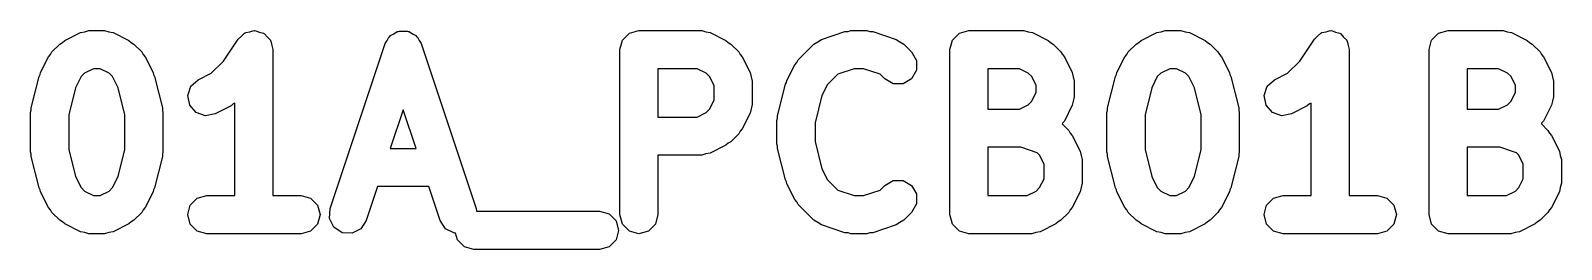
# Model space of a CAD drawing. Extents: x 0.04 to 5.31, y -2.52 to 1.87.
# Drawn here: x 2.5104 to 2.9853, y 1.8011 to 1.8689 of the extents above; entities that cross this region are included whole.
import ezdxf

# ---------------------------------------------------------------- set-up
doc = ezdxf.new("R2010")
doc.units = 0
doc.header["$MEASUREMENT"] = 0
doc.layers.add('BLACK', color=7, linetype='CONTINUOUS')

msp = doc.modelspace()

# ---------------------------------------------------------------- linework, layer by layer
at = {"layer": 'BLACK', "linetype": 'CONTINUOUS'}
for p, q in [((2.52095, 1.86587), (2.52582, 1.86831)), ((2.52582, 1.86831), (2.52715, 1.86858)), ((2.52715, 1.86858), (2.52846, 1.86893)), ((2.52846, 1.86893), (2.53334, 1.86893)), ((2.53334, 1.86893), (2.53465, 1.86858)), ((2.53465, 1.86858), (2.53598, 1.86831)), ((2.53598, 1.86831), (2.54085, 1.86587)), ((2.57018, 1.85948), (2.57473, 1.8663)), ((2.57473, 1.8663), (2.57574, 1.86719)), ((2.57574, 1.86719), (2.57669, 1.86814)), ((2.57669, 1.86814), (2.57688, 1.86819)), ((2.57688, 1.86819), (2.57703, 1.86832)), ((2.57703, 1.86832), (2.57835, 1.86859)), ((2.57835, 1.86859), (2.57965, 1.86893)), ((2.57965, 1.86893), (2.57983, 1.86888)), ((2.57983, 1.86888), (2.58003, 1.86892)), ((2.58003, 1.86892), (2.5813, 1.86849)), ((2.5813, 1.86849), (2.5826, 1.86814)), ((2.5826, 1.86814), (2.58274, 1.868)), ((2.58274, 1.868), (2.58292, 1.86794)), ((2.58292, 1.86794), (2.58381, 1.86693)), ((2.58381, 1.86693), (2.58476, 1.86598)), ((2.621, 1.86589), (2.62153, 1.86695)), ((2.62153, 1.86695), (2.62184, 1.86714)), ((2.62184, 1.86714), (2.62203, 1.86745)), ((2.62203, 1.86745), (2.62309, 1.86798)), ((2.62309, 1.86798), (2.62408, 1.86863)), ((2.62408, 1.86863), (2.62445, 1.86865)), ((2.62445, 1.86865), (2.62477, 1.86881)), ((2.62477, 1.86881), (2.62595, 1.86874)), ((2.62595, 1.86874), (2.62714, 1.86881)), ((2.62714, 1.86881), (2.62746, 1.86865)), ((2.62746, 1.86865), (2.62782, 1.86863)), ((2.62782, 1.86863), (2.62881, 1.86798)), ((2.62881, 1.86798), (2.62987, 1.86745)), ((2.62987, 1.86745), (2.63007, 1.86714)), ((2.63007, 1.86714), (2.63037, 1.86695)), ((2.63037, 1.86695), (2.6309, 1.86589)), ((2.69395, 1.86598), (2.69612, 1.86814)), ((2.69612, 1.86814), (2.69907, 1.86893)), ((2.69907, 1.86893), (2.71857, 1.86893)), ((2.71857, 1.86893), (2.71988, 1.86858)), ((2.71988, 1.86858), (2.72121, 1.86831)), ((2.72121, 1.86831), (2.72608, 1.86587)), ((2.75569, 1.86619), (2.76301, 1.86863)), ((2.76301, 1.86863), (2.76395, 1.86869)), ((2.76395, 1.86869), (2.76487, 1.86893)), ((2.76487, 1.86893), (2.76975, 1.86893)), ((2.76975, 1.86893), (2.77067, 1.86869)), ((2.77067, 1.86869), (2.77161, 1.86863)), ((2.77161, 1.86863), (2.77893, 1.86619)), ((2.79632, 1.86598), (2.79848, 1.86814)), ((2.79848, 1.86814), (2.80143, 1.86893)), ((2.80143, 1.86893), (2.81849, 1.86893)), ((2.81849, 1.86893), (2.8198, 1.86858)), ((2.8198, 1.86858), (2.82113, 1.86831)), ((2.82113, 1.86831), (2.82601, 1.86587)), ((2.85484, 1.86587), (2.85972, 1.86831)), ((2.85972, 1.86831), (2.86105, 1.86858)), ((2.86105, 1.86858), (2.86236, 1.86893)), ((2.86236, 1.86893), (2.86723, 1.86893)), ((2.86723, 1.86893), (2.86855, 1.86858)), ((2.86855, 1.86858), (2.86988, 1.86831)), ((2.86988, 1.86831), (2.87475, 1.86587)), ((2.90408, 1.85948), (2.90863, 1.8663)), ((2.90863, 1.8663), (2.90964, 1.86719)), ((2.90964, 1.86719), (2.91059, 1.86814)), ((2.91059, 1.86814), (2.91078, 1.86819)), ((2.91078, 1.86819), (2.91092, 1.86832)), ((2.91092, 1.86832), (2.91224, 1.86859)), ((2.91224, 1.86859), (2.91354, 1.86893)), ((2.91354, 1.86893), (2.91373, 1.86888)), ((2.91373, 1.86888), (2.91392, 1.86892)), ((2.91392, 1.86892), (2.9152, 1.86849)), ((2.9152, 1.86849), (2.91649, 1.86814)), ((2.91649, 1.86814), (2.91663, 1.868)), ((2.91663, 1.868), (2.91682, 1.86794)), ((2.91682, 1.86794), (2.9177, 1.86693)), ((2.9177, 1.86693), (2.91866, 1.86598)), ((2.94498, 1.86598), (2.94715, 1.86814)), ((2.94715, 1.86814), (2.9501, 1.86893)), ((2.9501, 1.86893), (2.96716, 1.86893)), ((2.96716, 1.86893), (2.96847, 1.86858)), ((2.96847, 1.86858), (2.9698, 1.86831)), ((2.9698, 1.86831), (2.97468, 1.86587)), ((2.5165, 1.86151), (2.51698, 1.86233)), ((2.51698, 1.86233), (2.51941, 1.86477)), ((2.51941, 1.86477), (2.52024, 1.86524)), ((2.52024, 1.86524), (2.52095, 1.86587)), ((2.54085, 1.86587), (2.54157, 1.86524)), ((2.54157, 1.86524), (2.54239, 1.86477)), ((2.54239, 1.86477), (2.54483, 1.86233)), ((2.54483, 1.86233), (2.5453, 1.86151)), ((2.58476, 1.86598), (2.58481, 1.86579)), ((2.58481, 1.86579), (2.58494, 1.86565)), ((2.58494, 1.86565), (2.5852, 1.86433)), ((2.5852, 1.86433), (2.58555, 1.86303)), ((2.58555, 1.86303), (2.58555, 1.81775)), ((2.60329, 1.81371), (2.62035, 1.8649)), ((2.62035, 1.8649), (2.621, 1.86589)), ((2.6309, 1.86589), (2.63155, 1.8649)), ((2.63155, 1.8649), (2.64862, 1.81371)), ((2.69316, 1.86303), (2.69395, 1.86598)), ((2.69316, 1.81185), (2.69316, 1.86303)), ((2.72608, 1.86587), (2.72679, 1.86524)), ((2.72679, 1.86524), (2.72762, 1.86477)), ((2.72762, 1.86477), (2.73005, 1.86233)), ((2.73005, 1.86233), (2.73053, 1.86151)), ((2.74851, 1.85989), (2.75339, 1.86477)), ((2.75339, 1.86477), (2.75456, 1.86545)), ((2.75456, 1.86545), (2.75569, 1.86619)), ((2.77893, 1.86619), (2.78006, 1.86544)), ((2.78006, 1.86544), (2.78123, 1.86477)), ((2.78123, 1.86477), (2.78367, 1.86233)), ((2.78367, 1.86233), (2.7852, 1.85968)), ((2.79552, 1.86303), (2.79632, 1.86598)), ((2.79552, 1.81185), (2.79552, 1.86303)), ((2.82601, 1.86587), (2.82672, 1.86524)), ((2.82672, 1.86524), (2.82754, 1.86477)), ((2.82754, 1.86477), (2.82998, 1.86233)), ((2.82998, 1.86233), (2.83045, 1.86151)), ((2.8504, 1.86151), (2.85087, 1.86233)), ((2.85087, 1.86233), (2.85331, 1.86477)), ((2.85331, 1.86477), (2.85413, 1.86524)), ((2.85413, 1.86524), (2.85484, 1.86587)), ((2.87475, 1.86587), (2.87546, 1.86524)), ((2.87546, 1.86524), (2.87628, 1.86477)), ((2.87628, 1.86477), (2.87872, 1.86233)), ((2.87872, 1.86233), (2.8792, 1.86151)), ((2.91866, 1.86598), (2.91871, 1.86579)), ((2.91871, 1.86579), (2.91884, 1.86565)), ((2.91884, 1.86565), (2.9191, 1.86433)), ((2.9191, 1.86433), (2.91945, 1.86303)), ((2.91945, 1.86303), (2.91945, 1.81775)), ((2.94419, 1.86303), (2.94498, 1.86598)), ((2.94419, 1.81185), (2.94419, 1.86303)), ((2.97468, 1.86587), (2.97539, 1.86524)), ((2.97539, 1.86524), (2.97621, 1.86477)), ((2.97621, 1.86477), (2.97865, 1.86233)), ((2.97865, 1.86233), (2.97912, 1.86151)), ((2.51343, 1.85592), (2.51587, 1.86079)), ((2.51587, 1.86079), (2.5165, 1.86151)), ((2.52986, 1.85712), (2.52709, 1.85574)), ((2.53194, 1.85712), (2.52986, 1.85712)), ((2.53472, 1.85574), (2.53194, 1.85712)), ((2.5453, 1.86151), (2.54593, 1.86079)), ((2.54593, 1.86079), (2.54837, 1.85592)), ((2.5664, 1.8557), (2.57018, 1.85948)), ((2.70497, 1.85712), (2.70497, 1.84212)), ((2.71717, 1.85712), (2.70497, 1.85712)), ((2.71994, 1.85574), (2.71717, 1.85712)), ((2.73053, 1.86151), (2.73116, 1.86079)), ((2.73116, 1.86079), (2.7336, 1.85592)), ((2.74497, 1.85348), (2.7474, 1.85836)), ((2.7474, 1.85836), (2.74804, 1.85907)), ((2.74804, 1.85907), (2.74851, 1.85989)), ((2.76583, 1.85712), (2.76075, 1.85543)), ((2.76879, 1.85712), (2.76583, 1.85712)), ((2.77387, 1.85543), (2.76879, 1.85712)), ((2.7852, 1.85968), (2.7852, 1.85662)), ((2.80734, 1.85712), (2.80734, 1.84456)), ((2.8171, 1.85712), (2.80734, 1.85712)), ((2.81987, 1.85574), (2.8171, 1.85712)), ((2.83045, 1.86151), (2.83108, 1.86079)), ((2.83108, 1.86079), (2.83352, 1.85592)), ((2.84733, 1.85592), (2.84977, 1.86079)), ((2.84977, 1.86079), (2.8504, 1.86151)), ((2.86375, 1.85712), (2.86098, 1.85574)), ((2.86584, 1.85712), (2.86375, 1.85712)), ((2.86861, 1.85574), (2.86584, 1.85712)), ((2.8792, 1.86151), (2.87983, 1.86079)), ((2.87983, 1.86079), (2.88227, 1.85592)), ((2.90029, 1.8557), (2.90408, 1.85948)), ((2.956, 1.85712), (2.956, 1.84456)), ((2.96577, 1.85712), (2.956, 1.85712)), ((2.96854, 1.85574), (2.96577, 1.85712)), ((2.97912, 1.86151), (2.97975, 1.86079)), ((2.97975, 1.86079), (2.98219, 1.85592)), ((2.51055, 1.84496), (2.51299, 1.85471)), ((2.51299, 1.85471), (2.5133, 1.85528)), ((2.5133, 1.85528), (2.51343, 1.85592)), ((2.52601, 1.85466), (2.52429, 1.85122)), ((2.52709, 1.85574), (2.52601, 1.85466)), ((2.5358, 1.85466), (2.53472, 1.85574)), ((2.53752, 1.85122), (2.5358, 1.85466)), ((2.54837, 1.85592), (2.5485, 1.85528)), ((2.5485, 1.85528), (2.54882, 1.85471)), ((2.54882, 1.85471), (2.55125, 1.84496)), ((2.56009, 1.85166), (2.56238, 1.85369)), ((2.56238, 1.85369), (2.5664, 1.8557)), ((2.72102, 1.85466), (2.71994, 1.85574)), ((2.72241, 1.85188), (2.72102, 1.85466)), ((2.7336, 1.85592), (2.73387, 1.85459)), ((2.73387, 1.85459), (2.73422, 1.85328)), ((2.73422, 1.85328), (2.73422, 1.84597)), ((2.74208, 1.84253), (2.74452, 1.85227)), ((2.74452, 1.85227), (2.74484, 1.85284)), ((2.74484, 1.85284), (2.74497, 1.85348)), ((2.75754, 1.85222), (2.75582, 1.84878)), ((2.76075, 1.85543), (2.75754, 1.85222)), ((2.77532, 1.85398), (2.77387, 1.85543)), ((2.77797, 1.85245), (2.77532, 1.85398)), ((2.78102, 1.85245), (2.77797, 1.85245)), ((2.78367, 1.85398), (2.78102, 1.85245)), ((2.7852, 1.85662), (2.78367, 1.85398)), ((2.82095, 1.85466), (2.81987, 1.85574)), ((2.82233, 1.85188), (2.82095, 1.85466)), ((2.83352, 1.85592), (2.83379, 1.85459)), ((2.83379, 1.85459), (2.83415, 1.85328)), ((2.83415, 1.85328), (2.83415, 1.8484)), ((2.84445, 1.84496), (2.84688, 1.85471)), ((2.84688, 1.85471), (2.8472, 1.85528)), ((2.8472, 1.85528), (2.84733, 1.85592)), ((2.8599, 1.85466), (2.85818, 1.85122)), ((2.86098, 1.85574), (2.8599, 1.85466)), ((2.86969, 1.85466), (2.86861, 1.85574)), ((2.87141, 1.85122), (2.86969, 1.85466)), ((2.88227, 1.85592), (2.8824, 1.85528)), ((2.8824, 1.85528), (2.88271, 1.85471)), ((2.88271, 1.85471), (2.88515, 1.84496)), ((2.89399, 1.85166), (2.89628, 1.85369)), ((2.89628, 1.85369), (2.90029, 1.8557)), ((2.96962, 1.85466), (2.96854, 1.85574)), ((2.971, 1.85188), (2.96962, 1.85466)), ((2.98219, 1.85592), (2.98246, 1.85459)), ((2.98246, 1.85459), (2.98281, 1.85328)), ((2.98281, 1.85328), (2.98281, 1.8484)), ((2.52429, 1.85122), (2.52218, 1.8428)), ((2.53962, 1.8428), (2.53752, 1.85122)), ((2.55913, 1.84876), (2.56009, 1.85166)), ((2.55974, 1.84576), (2.55913, 1.84876)), ((2.72102, 1.84459), (2.72241, 1.84736)), ((2.72241, 1.84736), (2.72241, 1.85188)), ((2.75582, 1.84878), (2.75372, 1.84037)), ((2.82095, 1.84703), (2.82233, 1.8498)), ((2.82233, 1.8498), (2.82233, 1.85188)), ((2.83415, 1.8484), (2.83379, 1.84709)), ((2.85818, 1.85122), (2.85608, 1.8428)), ((2.87352, 1.8428), (2.87141, 1.85122)), ((2.89302, 1.84876), (2.89399, 1.85166)), ((2.89364, 1.84576), (2.89302, 1.84876)), ((2.96962, 1.84703), (2.971, 1.8498)), ((2.971, 1.8498), (2.971, 1.85188)), ((2.98281, 1.8484), (2.98246, 1.84709)), ((2.51037, 1.84353), (2.51056, 1.84423)), ((2.51037, 1.83134), (2.51037, 1.84353)), ((2.51056, 1.84423), (2.51055, 1.84496)), ((2.52218, 1.8428), (2.52218, 1.83207)), ((2.53962, 1.83207), (2.53962, 1.8428)), ((2.55125, 1.84496), (2.55124, 1.84423)), ((2.55124, 1.84423), (2.55143, 1.84353)), ((2.55143, 1.84353), (2.55143, 1.83134)), ((2.56177, 1.84348), (2.55974, 1.84576)), ((2.56467, 1.84251), (2.56177, 1.84348)), ((2.56766, 1.84312), (2.56467, 1.84251)), ((2.57254, 1.84556), (2.56766, 1.84312)), ((2.57325, 1.84619), (2.57254, 1.84556)), ((2.57374, 1.84647), (2.57325, 1.84619)), ((2.57374, 1.81775), (2.57374, 1.84647)), ((2.62595, 1.84435), (2.62196, 1.83238)), ((2.62994, 1.83238), (2.62595, 1.84435)), ((2.71717, 1.84212), (2.71994, 1.84351)), ((2.71994, 1.84351), (2.72102, 1.84459)), ((2.7336, 1.84333), (2.73116, 1.83845)), ((2.73387, 1.84466), (2.7336, 1.84333)), ((2.73422, 1.84597), (2.73387, 1.84466)), ((2.80734, 1.84456), (2.8171, 1.84456)), ((2.8171, 1.84456), (2.81987, 1.84595)), ((2.81987, 1.84595), (2.82095, 1.84703)), ((2.83352, 1.84576), (2.83108, 1.84089)), ((2.83379, 1.84709), (2.83352, 1.84576)), ((2.84427, 1.84353), (2.84446, 1.84423)), ((2.84427, 1.83134), (2.84427, 1.84353)), ((2.84446, 1.84423), (2.84445, 1.84496)), ((2.85608, 1.8428), (2.85608, 1.83207)), ((2.87352, 1.83207), (2.87352, 1.8428)), ((2.88515, 1.84496), (2.88514, 1.84423)), ((2.88514, 1.84423), (2.88533, 1.84353)), ((2.88533, 1.84353), (2.88533, 1.83134)), ((2.89566, 1.84348), (2.89364, 1.84576)), ((2.89856, 1.84251), (2.89566, 1.84348)), ((2.90156, 1.84312), (2.89856, 1.84251)), ((2.90643, 1.84556), (2.90156, 1.84312)), ((2.90715, 1.84619), (2.90643, 1.84556)), ((2.90764, 1.84647), (2.90715, 1.84619)), ((2.90764, 1.81775), (2.90764, 1.84647)), ((2.956, 1.84456), (2.96577, 1.84456)), ((2.96577, 1.84456), (2.96854, 1.84595)), ((2.96854, 1.84595), (2.96962, 1.84703)), ((2.98219, 1.84576), (2.97975, 1.84089)), ((2.98246, 1.84709), (2.98219, 1.84576)), ((2.70497, 1.84212), (2.71717, 1.84212)), ((2.73116, 1.83845), (2.73053, 1.83774)), ((2.74191, 1.84109), (2.7421, 1.8418)), ((2.74191, 1.83378), (2.74191, 1.84109)), ((2.7421, 1.8418), (2.74208, 1.84253)), ((2.75372, 1.84037), (2.75372, 1.83451)), ((2.83045, 1.84018), (2.83036, 1.84001)), ((2.83036, 1.84001), (2.83242, 1.83796)), ((2.83108, 1.84089), (2.83045, 1.84018)), ((2.83242, 1.83796), (2.83289, 1.83713)), ((2.97912, 1.84018), (2.97903, 1.84001)), ((2.97903, 1.84001), (2.98108, 1.83796)), ((2.97975, 1.84089), (2.97912, 1.84018)), ((2.98108, 1.83796), (2.98156, 1.83713)), ((2.72608, 1.83337), (2.72121, 1.83094)), ((2.72679, 1.834), (2.72608, 1.83337)), ((2.72762, 1.83448), (2.72679, 1.834)), ((2.73005, 1.83692), (2.72762, 1.83448)), ((2.73053, 1.83774), (2.73005, 1.83692)), ((2.7421, 1.83308), (2.74191, 1.83378)), ((2.74208, 1.83235), (2.7421, 1.83308)), ((2.75372, 1.83451), (2.75582, 1.82609)), ((2.83289, 1.83713), (2.83352, 1.83642)), ((2.83352, 1.83642), (2.83596, 1.83155)), ((2.98156, 1.83713), (2.98219, 1.83642)), ((2.98219, 1.83642), (2.98463, 1.83155)), ((2.51056, 1.83064), (2.51037, 1.83134)), ((2.51055, 1.82991), (2.51056, 1.83064)), ((2.51299, 1.82016), (2.51055, 1.82991)), ((2.52218, 1.83207), (2.52429, 1.82366)), ((2.53752, 1.82366), (2.53962, 1.83207)), ((2.55125, 1.82991), (2.54882, 1.82016)), ((2.55143, 1.83134), (2.55124, 1.83064)), ((2.55124, 1.83064), (2.55125, 1.82991)), ((2.62196, 1.83238), (2.62994, 1.83238)), ((2.71857, 1.83031), (2.70497, 1.83031)), ((2.70497, 1.83031), (2.70497, 1.81185)), ((2.71988, 1.83066), (2.71857, 1.83031)), ((2.72121, 1.83094), (2.71988, 1.83066)), ((2.74452, 1.8226), (2.74208, 1.83235)), ((2.80734, 1.83275), (2.80734, 1.81775)), ((2.81753, 1.83275), (2.80734, 1.83275)), ((2.82261, 1.83106), (2.81753, 1.83275)), ((2.82339, 1.83028), (2.82261, 1.83106)), ((2.82477, 1.82751), (2.82339, 1.83028)), ((2.83596, 1.83155), (2.83623, 1.83022)), ((2.83623, 1.83022), (2.83658, 1.82891)), ((2.83658, 1.82891), (2.83658, 1.8216)), ((2.84446, 1.83064), (2.84427, 1.83134)), ((2.84445, 1.82991), (2.84446, 1.83064)), ((2.84688, 1.82016), (2.84445, 1.82991)), ((2.85608, 1.83207), (2.85818, 1.82366)), ((2.87141, 1.82366), (2.87352, 1.83207)), ((2.88515, 1.82991), (2.88271, 1.82016)), ((2.88533, 1.83134), (2.88514, 1.83064)), ((2.88514, 1.83064), (2.88515, 1.82991)), ((2.956, 1.83275), (2.956, 1.81775)), ((2.9662, 1.83275), (2.956, 1.83275)), ((2.97128, 1.83106), (2.9662, 1.83275)), ((2.97206, 1.83028), (2.97128, 1.83106)), ((2.97344, 1.82751), (2.97206, 1.83028)), ((2.98463, 1.83155), (2.9849, 1.83022)), ((2.9849, 1.83022), (2.98525, 1.82891)), ((2.98525, 1.82891), (2.98525, 1.8216)), ((2.52429, 1.82366), (2.52601, 1.82022)), ((2.5358, 1.82022), (2.53752, 1.82366)), ((2.75582, 1.82609), (2.75754, 1.82266)), ((2.82477, 1.82299), (2.82477, 1.82751)), ((2.85818, 1.82366), (2.8599, 1.82022)), ((2.86969, 1.82022), (2.87141, 1.82366)), ((2.97344, 1.82299), (2.97344, 1.82751)), ((2.5133, 1.81959), (2.51299, 1.82016)), ((2.51343, 1.81895), (2.5133, 1.81959)), ((2.51587, 1.81408), (2.51343, 1.81895)), ((2.52601, 1.82022), (2.52709, 1.81914)), ((2.52709, 1.81914), (2.52986, 1.81775)), ((2.53194, 1.81775), (2.53472, 1.81914)), ((2.53472, 1.81914), (2.5358, 1.82022)), ((2.54837, 1.81895), (2.54593, 1.81408)), ((2.5485, 1.81959), (2.54837, 1.81895)), ((2.54882, 1.82016), (2.5485, 1.81959)), ((2.61802, 1.82056), (2.61449, 1.80998)), ((2.63388, 1.82056), (2.61802, 1.82056)), ((2.63741, 1.80998), (2.63388, 1.82056)), ((2.74484, 1.82203), (2.74452, 1.8226)), ((2.74497, 1.82139), (2.74484, 1.82203)), ((2.7474, 1.81652), (2.74497, 1.82139)), ((2.75754, 1.82266), (2.76075, 1.81945)), ((2.76075, 1.81945), (2.76583, 1.81775)), ((2.76879, 1.81775), (2.77387, 1.81945)), ((2.77387, 1.81945), (2.77532, 1.8209)), ((2.77532, 1.8209), (2.77797, 1.82243)), ((2.77797, 1.82243), (2.78102, 1.82243)), ((2.78102, 1.82243), (2.78367, 1.8209)), ((2.78367, 1.8209), (2.7852, 1.81825)), ((2.81953, 1.81775), (2.8223, 1.81914)), ((2.8223, 1.81914), (2.82339, 1.82022)), ((2.82339, 1.82022), (2.82477, 1.82299)), ((2.83596, 1.81895), (2.83352, 1.81408)), ((2.83623, 1.82028), (2.83596, 1.81895)), ((2.83658, 1.8216), (2.83623, 1.82028)), ((2.8472, 1.81959), (2.84688, 1.82016)), ((2.84733, 1.81895), (2.8472, 1.81959)), ((2.84977, 1.81408), (2.84733, 1.81895)), ((2.8599, 1.82022), (2.86098, 1.81914)), ((2.86098, 1.81914), (2.86375, 1.81775)), ((2.86584, 1.81775), (2.86861, 1.81914)), ((2.86861, 1.81914), (2.86969, 1.82022)), ((2.88227, 1.81895), (2.87983, 1.81408)), ((2.8824, 1.81959), (2.88227, 1.81895)), ((2.88271, 1.82016), (2.8824, 1.81959)), ((2.9682, 1.81775), (2.97097, 1.81914)), ((2.97097, 1.81914), (2.97206, 1.82022)), ((2.97206, 1.82022), (2.97344, 1.82299)), ((2.98463, 1.81895), (2.98219, 1.81408)), ((2.9849, 1.82028), (2.98463, 1.81895)), ((2.98525, 1.8216), (2.9849, 1.82028)), ((2.5165, 1.81337), (2.51587, 1.81408)), ((2.52986, 1.81775), (2.53194, 1.81775)), ((2.54593, 1.81408), (2.5453, 1.81337)), ((2.55912, 1.81185), (2.55991, 1.8148)), ((2.55991, 1.8148), (2.56207, 1.81696)), ((2.56207, 1.81696), (2.56502, 1.81775)), ((2.56502, 1.81775), (2.57374, 1.81775)), ((2.58555, 1.81775), (2.59427, 1.81775)), ((2.59427, 1.81775), (2.59722, 1.81696)), ((2.59722, 1.81696), (2.59938, 1.8148)), ((2.59938, 1.8148), (2.60017, 1.81185)), ((2.74804, 1.81581), (2.7474, 1.81652)), ((2.74851, 1.81498), (2.74804, 1.81581)), ((2.75339, 1.81011), (2.74851, 1.81498)), ((2.76583, 1.81775), (2.76879, 1.81775)), ((2.7852, 1.81519), (2.78367, 1.81255)), ((2.7852, 1.81825), (2.7852, 1.81519)), ((2.80734, 1.81775), (2.81953, 1.81775)), ((2.83352, 1.81408), (2.83289, 1.81337)), ((2.8504, 1.81337), (2.84977, 1.81408)), ((2.86375, 1.81775), (2.86584, 1.81775)), ((2.87983, 1.81408), (2.8792, 1.81337)), ((2.89301, 1.81185), (2.8938, 1.8148)), ((2.8938, 1.8148), (2.89597, 1.81696)), ((2.89597, 1.81696), (2.89892, 1.81775)), ((2.89892, 1.81775), (2.90764, 1.81775)), ((2.91945, 1.81775), (2.92816, 1.81775)), ((2.92816, 1.81775), (2.93112, 1.81696)), ((2.93112, 1.81696), (2.93328, 1.8148)), ((2.93328, 1.8148), (2.93407, 1.81185)), ((2.956, 1.81775), (2.9682, 1.81775)), ((2.98219, 1.81408), (2.98156, 1.81337)), ((2.51698, 1.81255), (2.5165, 1.81337)), ((2.51941, 1.81011), (2.51698, 1.81255)), ((2.52024, 1.80963), (2.51941, 1.81011)), ((2.52095, 1.809), (2.52024, 1.80963)), ((2.54157, 1.80963), (2.54085, 1.809)), ((2.54239, 1.81011), (2.54157, 1.80963)), ((2.54483, 1.81255), (2.54239, 1.81011)), ((2.5453, 1.81337), (2.54483, 1.81255)), ((2.55991, 1.80889), (2.55912, 1.81185)), ((2.60017, 1.81185), (2.59938, 1.80889)), ((2.60311, 1.81066), (2.60329, 1.81371)), ((2.60447, 1.80793), (2.60311, 1.81066)), ((2.61449, 1.80998), (2.61281, 1.80743)), ((2.63909, 1.80743), (2.63741, 1.80998)), ((2.64862, 1.81371), (2.64867, 1.81288)), ((2.64867, 1.81288), (2.68688, 1.81288)), ((2.68688, 1.81288), (2.68983, 1.81209)), ((2.68983, 1.81209), (2.692, 1.80993)), ((2.692, 1.80993), (2.69279, 1.80697)), ((2.69395, 1.80889), (2.69316, 1.81185)), ((2.70497, 1.81185), (2.70418, 1.80889)), ((2.75456, 1.80943), (2.75339, 1.81011)), ((2.75569, 1.80868), (2.75456, 1.80943)), ((2.78006, 1.80943), (2.77893, 1.80868)), ((2.78123, 1.81011), (2.78006, 1.80943)), ((2.78367, 1.81255), (2.78123, 1.81011)), ((2.79632, 1.80889), (2.79552, 1.81185)), ((2.82915, 1.80963), (2.82844, 1.809)), ((2.82998, 1.81011), (2.82915, 1.80963)), ((2.83242, 1.81255), (2.82998, 1.81011)), ((2.83289, 1.81337), (2.83242, 1.81255)), ((2.85087, 1.81255), (2.8504, 1.81337)), ((2.85331, 1.81011), (2.85087, 1.81255)), ((2.85413, 1.80963), (2.85331, 1.81011)), ((2.85484, 1.809), (2.85413, 1.80963)), ((2.87546, 1.80963), (2.87475, 1.809)), ((2.87628, 1.81011), (2.87546, 1.80963)), ((2.87872, 1.81255), (2.87628, 1.81011)), ((2.8792, 1.81337), (2.87872, 1.81255)), ((2.8938, 1.80889), (2.89301, 1.81185)), ((2.93407, 1.81185), (2.93328, 1.80889)), ((2.94498, 1.80889), (2.94419, 1.81185)), ((2.97782, 1.80963), (2.97711, 1.809)), ((2.97865, 1.81011), (2.97782, 1.80963)), ((2.98108, 1.81255), (2.97865, 1.81011)), ((2.98156, 1.81337), (2.98108, 1.81255)), ((2.52582, 1.80656), (2.52095, 1.809)), ((2.52715, 1.80629), (2.52582, 1.80656)), ((2.52846, 1.80594), (2.52715, 1.80629)), ((2.53334, 1.80594), (2.52846, 1.80594)), ((2.53465, 1.80629), (2.53334, 1.80594)), ((2.53598, 1.80656), (2.53465, 1.80629)), ((2.54085, 1.809), (2.53598, 1.80656)), ((2.56207, 1.80673), (2.55991, 1.80889)), ((2.56502, 1.80594), (2.56207, 1.80673)), ((2.59427, 1.80594), (2.56502, 1.80594)), ((2.59722, 1.80673), (2.59427, 1.80594)), ((2.59938, 1.80889), (2.59722, 1.80673)), ((2.60702, 1.80624), (2.60447, 1.80793)), ((2.61008, 1.80606), (2.60702, 1.80624)), ((2.61281, 1.80743), (2.61008, 1.80606)), ((2.64183, 1.80606), (2.63909, 1.80743)), ((2.64222, 1.80608), (2.64183, 1.80606)), ((2.64277, 1.80402), (2.64222, 1.80608)), ((2.69279, 1.80697), (2.692, 1.80402)), ((2.69612, 1.80673), (2.69395, 1.80889)), ((2.69907, 1.80594), (2.69612, 1.80673)), ((2.70202, 1.80673), (2.69907, 1.80594)), ((2.70418, 1.80889), (2.70202, 1.80673)), ((2.76301, 1.80624), (2.75569, 1.80868)), ((2.76395, 1.80619), (2.76301, 1.80624)), ((2.76487, 1.80594), (2.76395, 1.80619)), ((2.76975, 1.80594), (2.76487, 1.80594)), ((2.77067, 1.80619), (2.76975, 1.80594)), ((2.77161, 1.80624), (2.77067, 1.80619)), ((2.77893, 1.80868), (2.77161, 1.80624)), ((2.79848, 1.80673), (2.79632, 1.80889)), ((2.80143, 1.80594), (2.79848, 1.80673)), ((2.82093, 1.80594), (2.80143, 1.80594)), ((2.82224, 1.80629), (2.82093, 1.80594)), ((2.82357, 1.80656), (2.82224, 1.80629)), ((2.82844, 1.809), (2.82357, 1.80656)), ((2.85972, 1.80656), (2.85484, 1.809)), ((2.86105, 1.80629), (2.85972, 1.80656)), ((2.86236, 1.80594), (2.86105, 1.80629)), ((2.86723, 1.80594), (2.86236, 1.80594)), ((2.86855, 1.80629), (2.86723, 1.80594)), ((2.86988, 1.80656), (2.86855, 1.80629)), ((2.87475, 1.809), (2.86988, 1.80656)), ((2.89597, 1.80673), (2.8938, 1.80889)), ((2.89892, 1.80594), (2.89597, 1.80673)), ((2.92816, 1.80594), (2.89892, 1.80594)), ((2.93112, 1.80673), (2.92816, 1.80594)), ((2.93328, 1.80889), (2.93112, 1.80673)), ((2.94715, 1.80673), (2.94498, 1.80889)), ((2.9501, 1.80594), (2.94715, 1.80673)), ((2.9696, 1.80594), (2.9501, 1.80594)), ((2.97091, 1.80629), (2.9696, 1.80594)), ((2.97224, 1.80656), (2.97091, 1.80629)), ((2.97711, 1.809), (2.97224, 1.80656)), ((2.64493, 1.80186), (2.64277, 1.80402)), ((2.64789, 1.80107), (2.64493, 1.80186)), ((2.68688, 1.80107), (2.64789, 1.80107)), ((2.68983, 1.80186), (2.68688, 1.80107)), ((2.692, 1.80402), (2.68983, 1.80186))]:
    msp.add_line(p, q, dxfattribs=at)

doc.saveas('drawing.dxf')
